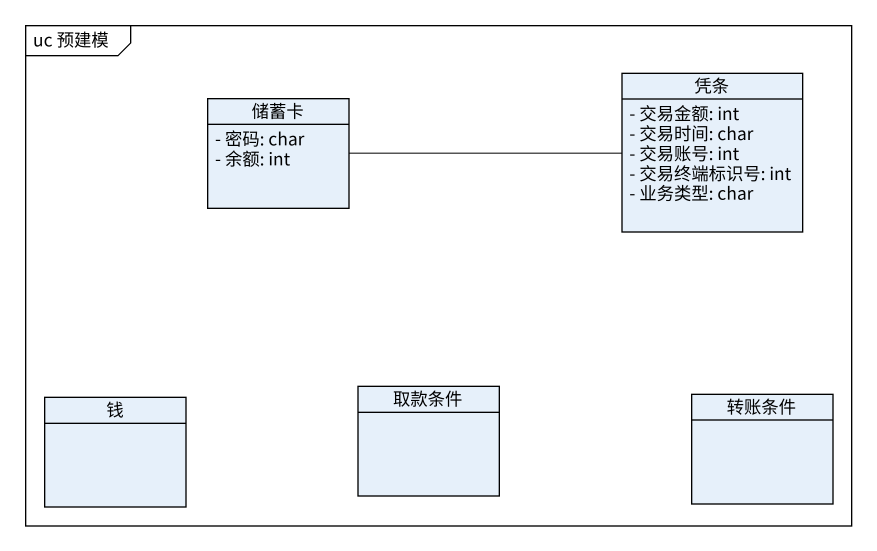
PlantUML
@startuml
mainframe uc 预建模
hide circle
hide empty members
skinparam classAttributeIconSize 0
class 储蓄卡 {
  - 密码: char
  - 余额: int
}
class 凭条 {
  - 交易金额: int
  - 交易时间: char
  - 交易账号: int
  - 交易终端标识号: int
  - 业务类型: char
}
class 钱
class 取款条件
class 转账条件
储蓄卡 -right- 凭条
@enduml
